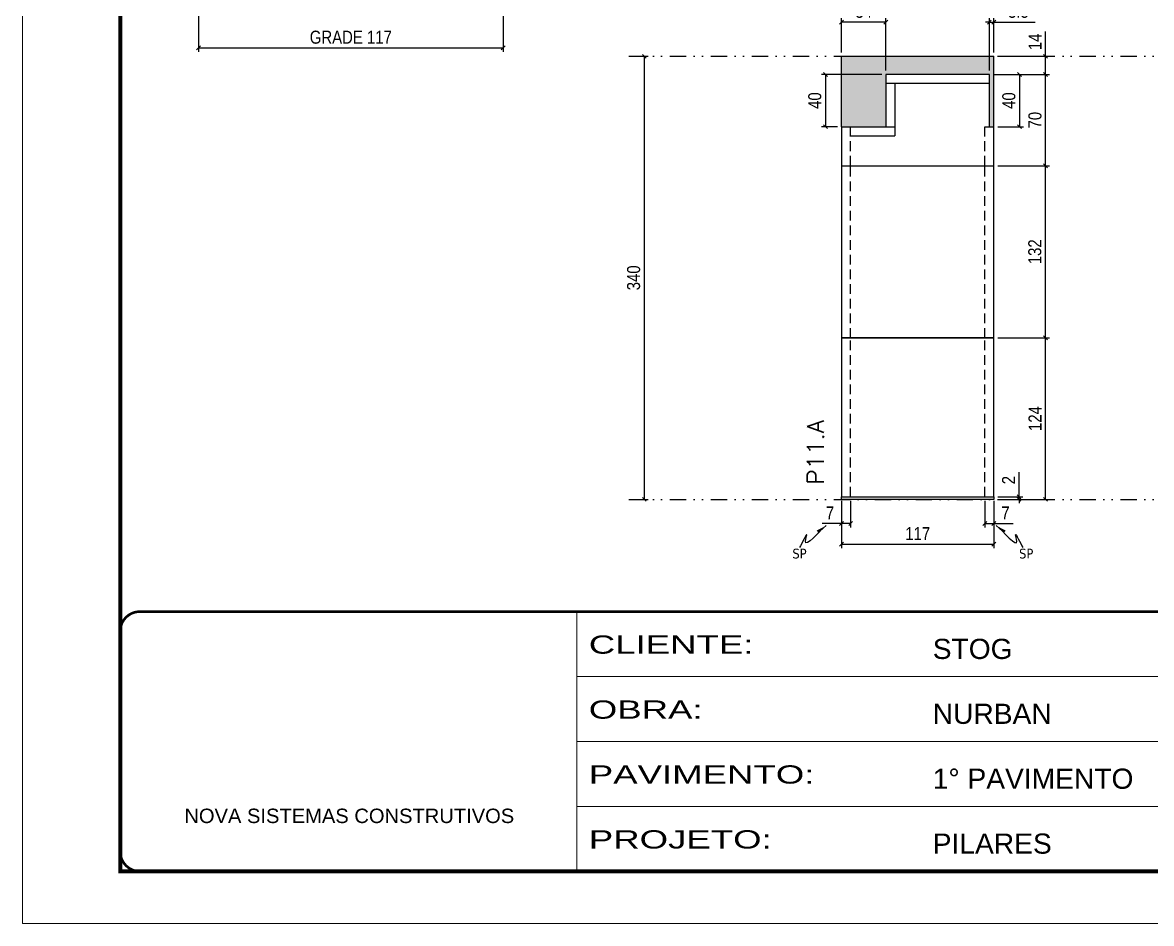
# Model space of a CAD drawing. Header units: millimetres. Extents: x 169816 to 178745, y 96537 to 113647.
# Drawn here: x 173000 to 173866, y 108023 to 108714 of the extents above; entities that cross this region are included whole.
import ezdxf

# ---------------------------------------------------------------- set-up
doc = ezdxf.new("R2010")
doc.units = ezdxf.units.MM
for name, pattern in [('CONTINUO', [0]), ('DASHED', [0.75, 0.5, -0.25]), ('DIVIDE2', [0.625, 0.25, -0.125, 0, -0.125, 0, -0.125]), ('HIDDEN', [0.375, 0.25, -0.125])]:
    doc.linetypes.add(name, pattern=pattern)
for name, color, linetype in [('COTA', 241, 'Continuous'), ('Cota Seção (2x)', 241, 'Continuous'), ('Nível', 160, 'Continuous'), ('Painéis', 200, 'Continuous'), ('SARR_2.2x7', 40, 'Continuous'), ('Sarrafo de Pressão', 42, 'HIDDEN'), ('texto', 7, 'Continuous')]:
    doc.layers.add(name, color=color, linetype=linetype)
for name, color, linetype, lineweight in [('Folhas', 255, 'Continuous', 9), ('SARRAFO DE PRESSAO', 251, 'DASHED', 9), ('Texto Seção', 7, 'Continuous', 15)]:
    doc.layers.add(name, color=color, linetype=linetype, lineweight=lineweight)
doc.styles.add('ARIAL', font='arial.ttf')
doc.styles.add('COTA TECNICA', font='techl___.ttf', dxfattribs={"height": 10})
doc.styles.add('COTA TECNICA 2X', font='techl___.ttf', dxfattribs={"height": 10})
doc.styles.add('COTA TECNICA-50', font='techl___.ttf', dxfattribs={"height": 10})
doc.styles.add('REGUA-120', font='ROMANS.shx', dxfattribs={"height": 15})
doc.styles.get("Standard").update_dxf_attribs({"font": 'arial.ttf'})
doc.styles.add('Tecnologia', font='')
doc.styles.get('Tecnologia').set_extended_font_data('Forgotten Futurist')
doc.dimstyles.new('COTA PAINEL-50', dxfattribs={"dimtxt": 10, "dimasz": 3, "dimexe": 3, "dimexo": 3, "dimgap": 3, "dimtad": 1, "dimdec": 1, "dimzin": 12, "dimdsep": 46, "dimtxsty": 'COTA TECNICA-50', "dimblk1": 'OBLIQUE', "dimblk2": 'OBLIQUE', "dimsah": 1, "dimcen": 0.9, "dimclrd": 4, "dimclre": 4, "dimclrt": 240, "dimadec": 1, "dimazin": 3, "dimtfac": 1, "dimtdec": 1, "dimtmove": 0, "dimatfit": 3, "dimfxl": 1, "dimtolj": 1, "dimtzin": 12, "dimarcsym": 0})
doc.dimstyles.new('PAINEL', dxfattribs={"dimtxt": 10, "dimasz": 3, "dimexe": 3, "dimexo": 3, "dimgap": 3, "dimtad": 1, "dimdec": 1, "dimzin": 12, "dimdsep": 46, "dimtxsty": 'COTA TECNICA', "dimblk1": 'OBLIQUE', "dimblk2": 'OBLIQUE', "dimsah": 1, "dimcen": 0.9, "dimclrd": 4, "dimclre": 4, "dimclrt": 240, "dimadec": 1, "dimazin": 3, "dimtfac": 1, "dimtdec": 1, "dimtmove": 0, "dimatfit": 3, "dimfxl": 1, "dimtolj": 1, "dimtzin": 12, "dimarcsym": 0})
doc.dimstyles.new('SECAO PILAR', dxfattribs={"dimtxt": 10, "dimasz": 3, "dimexe": 3, "dimexo": 3, "dimgap": 3, "dimtad": 1, "dimdec": 1, "dimlfac": 0.5, "dimzin": 12, "dimdsep": 46, "dimtxsty": 'COTA TECNICA 2X', "dimblk1": 'OBLIQUE', "dimblk2": 'OBLIQUE', "dimsah": 1, "dimcen": 0.9, "dimclrd": 256, "dimclre": 256, "dimclrt": 256, "dimadec": 1, "dimazin": 3, "dimtfac": 1, "dimtdec": 1, "dimtmove": 0, "dimatfit": 3, "dimfxl": 1, "dimtolj": 1, "dimtzin": 12, "dimarcsym": 0})
doc.dimstyles.get("Standard").update_dxf_attribs({"dimtxt": 0.18, "dimasz": 0.18, "dimexe": 0.18, "dimexo": 0.0625, "dimgap": 0.09, "dimtad": 0, "dimtih": 1, "dimtoh": 1, "dimdec": 4, "dimzin": 0, "dimdsep": 46, "dimtxsty": 'Standard', "dimcen": 0.09, "dimadec": 0, "dimazin": 0, "dimtfac": 1, "dimtdec": 4, "dimtofl": 0, "dimtmove": 0, "dimatfit": 3, "dimfxl": 1, "dimtolj": 1, "dimtzin": 0, "dimarcsym": 0})

# ---------------------------------------------------------------- blocks, each defined once
blk = doc.blocks.new('9999999999')
at = {"color": 30, "linetype": 'CONTINUO'}
for p, q in [((98564.56, 34230.21), (98564.56, 34429.45)), ((98564.56, 34379.64), (99583.98, 34379.64)), ((98564.56, 34329.83), (99487.98, 34329.83)), ((98564.56, 34280.02), (99487.98, 34280.02))]:
    blk.add_line(p, q, dxfattribs=at)
at = {"color": 30, "linetype": 'CONTINUO', "const_width": 2}
blk.add_lwpolyline([(99583.98, 34230.21), (99583.98, 34414.45, 0.414214), (99568.98, 34429.45), (98228.98, 34429.45, 0.414214), (98213.98, 34414.45), (98213.98, 34245.21, 0.414214), (98228.98, 34230.21), (99583.98, 34230.21)], format="xyb", dxfattribs=at)
at = {"layer": 'Folhas'}
blk.add_lwpolyline([(98138.98, 34190.21), (99623.98, 34190.21), (99623.98, 35240.21), (98138.98, 35240.21)], close=True, dxfattribs=at)
at = {"layer": 'Folhas', "color": 30, "const_width": 3}
blk.add_lwpolyline([(98213.98, 34230.21), (99583.98, 34230.21), (99583.98, 35200.21), (98213.98, 35200.21)], close=True, dxfattribs=at)
at = {"color": 7, "linetype": 'Continuous', "ltscale": 5, "style": 'ARIAL'}
for s, height, p in [('STOG', 15.483, (98837.68, 34393.13)), ('NURBAN', 15.483, (98837.68, 34343.32)), ('1° PAVIMENTO', 15.4829, (98837.68, 34293.51)), ('NOVA SISTEMAS CONSTRUTIVOS', 11.0592, (98263.19, 34267.21)), ('PILARES', 15.483, (98837.68, 34243.7))]:
    blk.add_text(s, height=height, dxfattribs=at).set_placement(p)
at = {"layer": 'Folhas', "color": 7, "style": 'Tecnologia', "width": 1.5}
for s, p in [('CLIENTE:', (98573.65, 34397.17)), ('OBRA:', (98573.65, 34347.31)), ('PAVIMENTO:', (98573.65, 34297.5)), ('PROJETO:', (98573.65, 34247.69))]:
    blk.add_text(s, height=14, dxfattribs=at).set_placement(p)
blk = doc.blocks.new('_Oblique')
at = {"color": 0, "linetype": 'ByBlock', "lineweight": -2}
blk.add_line((-0.5, -0.5), (0.5, 0.5), dxfattribs=at)
blk = doc.blocks.new('*D147')
at = {"layer": 'Cota Seção (2x)', "lineweight": -2, "transparency": 16777216}
for p, q in [((173134.5, 108760.71), (173134.5, 108691.71)), ((173368.5, 108760.71), (173368.5, 108691.71)), ((173134.5, 108694.71), (173368.5, 108694.71))]:
    blk.add_line(p, q, dxfattribs=at)
at = {"layer": 'Defpoints', "color": 0, "transparency": 16777216}
for p in [(173134.5, 108763.71), (173368.5, 108763.71), (173368.5, 108694.71)]:
    blk.add_point(p, dxfattribs=at)
at = {"layer": 'Cota Seção (2x)', "lineweight": -2, "transparency": 16777216, "xscale": 3, "yscale": 3, "zscale": 3, "rotation": 180}
blk.add_blockref('_Oblique', (173134.5, 108694.71), dxfattribs=at)
at = {"layer": 'Cota Seção (2x)', "lineweight": -2, "transparency": 16777216, "xscale": 3, "yscale": 3, "zscale": 3}
blk.add_blockref('_Oblique', (173368.5, 108694.71), dxfattribs=at)
at = {"layer": 'Cota Seção (2x)', "transparency": 16777216, "insert": (173251.5, 108702.81), "char_height": 10, "attachment_point": 5, "style": 'COTA TECNICA 2X'}
blk.add_mtext('\\A1;GRADE 117', dxfattribs=at)
blk = doc.blocks.new('*D440')
at = {"layer": 'COTA', "color": 4, "lineweight": -2, "transparency": 16777216}
for p, q in [((173467.99, 108688.21), (173479.84, 108688.21)), ((173476.84, 108348.21), (173476.84, 108688.21)), ((173467.99, 108348.21), (173479.84, 108348.21))]:
    blk.add_line(p, q, dxfattribs=at)
at = {"layer": 'Defpoints', "color": 0, "transparency": 16777216}
for p in [(173464.99, 108688.21), (173476.84, 108688.21), (173464.99, 108348.21)]:
    blk.add_point(p, dxfattribs=at)
at = {"layer": 'COTA', "color": 4, "lineweight": -2, "transparency": 16777216, "xscale": 3, "yscale": 3, "zscale": 3}
for p, rotation in [((173476.84, 108688.21), 90), ((173476.84, 108348.21), 270)]:
    blk.add_blockref('_Oblique', p, dxfattribs=dict(at, rotation=rotation))
at = {"layer": 'COTA', "color": 240, "transparency": 16777216, "insert": (173468.63, 108518.21), "char_height": 10, "attachment_point": 5, "rotation": 90, "style": 'COTA TECNICA-50'}
blk.add_mtext('\\A1;340', dxfattribs=at)
blk = doc.blocks.new('*D444')
at = {"layer": 'COTA', "color": 4, "lineweight": -2, "transparency": 16777216}
for p, q in [((173628.19, 108347.21), (173628.19, 108310.85)), ((173745.19, 108347.21), (173745.19, 108310.85)), ((173628.19, 108313.85), (173745.19, 108313.85))]:
    blk.add_line(p, q, dxfattribs=at)
at = {"layer": 'Defpoints', "color": 0, "transparency": 16777216}
for p in [(173628.19, 108350.21), (173745.19, 108350.21), (173745.19, 108313.85)]:
    blk.add_point(p, dxfattribs=at)
at = {"layer": 'COTA', "color": 4, "lineweight": -2, "transparency": 16777216, "xscale": 3, "yscale": 3, "zscale": 3, "rotation": 180}
blk.add_blockref('_Oblique', (173628.19, 108313.85), dxfattribs=at)
at = {"layer": 'COTA', "color": 4, "lineweight": -2, "transparency": 16777216, "xscale": 3, "yscale": 3, "zscale": 3}
blk.add_blockref('_Oblique', (173745.19, 108313.85), dxfattribs=at)
at = {"layer": 'COTA', "color": 240, "transparency": 16777216, "insert": (173686.69, 108321.93), "char_height": 10, "attachment_point": 5, "style": 'COTA TECNICA'}
blk.add_mtext('\\A1;117', dxfattribs=at)
blk = doc.blocks.new('*D445')
at = {"layer": 'COTA', "color": 4, "lineweight": -2, "transparency": 16777216}
for p, q in [((173628.19, 108345.21), (173628.19, 108326.7)), ((173635.19, 108347.21), (173635.19, 108326.7)), ((173628.19, 108329.7), (173613.46, 108329.7)), ((173635.19, 108329.7), (173628.19, 108329.7))]:
    blk.add_line(p, q, dxfattribs=at)
at = {"layer": 'Defpoints', "color": 0, "transparency": 16777216}
for p in [(173635.19, 108350.21), (173628.19, 108348.21), (173628.19, 108329.7)]:
    blk.add_point(p, dxfattribs=at)
at = {"layer": 'COTA', "color": 4, "lineweight": -2, "transparency": 16777216, "xscale": 3, "yscale": 3, "zscale": 3, "rotation": 180}
blk.add_blockref('_Oblique', (173628.19, 108329.7), dxfattribs=at)
at = {"layer": 'COTA', "color": 4, "lineweight": -2, "transparency": 16777216, "xscale": 3, "yscale": 3, "zscale": 3}
blk.add_blockref('_Oblique', (173635.19, 108329.7), dxfattribs=at)
at = {"layer": 'COTA', "color": 240, "transparency": 16777216, "insert": (173619.32, 108337.78), "char_height": 10, "attachment_point": 5, "style": 'COTA TECNICA-50'}
blk.add_mtext('\\A1;7', dxfattribs=at)
blk = doc.blocks.new('*D446')
at = {"layer": 'COTA', "color": 4, "lineweight": -2, "transparency": 16777216}
for p, q in [((173738.19, 108347.21), (173738.19, 108326.7)), ((173745.19, 108345.21), (173745.19, 108326.7)), ((173738.19, 108329.7), (173745.19, 108329.7)), ((173745.19, 108329.7), (173759.92, 108329.7))]:
    blk.add_line(p, q, dxfattribs=at)
at = {"layer": 'Defpoints', "color": 0, "transparency": 16777216}
for p in [(173738.19, 108350.21), (173745.19, 108348.21), (173745.19, 108329.7)]:
    blk.add_point(p, dxfattribs=at)
at = {"layer": 'COTA', "color": 4, "lineweight": -2, "transparency": 16777216, "xscale": 3, "yscale": 3, "zscale": 3, "rotation": 180}
blk.add_blockref('_Oblique', (173738.19, 108329.7), dxfattribs=at)
at = {"layer": 'COTA', "color": 4, "lineweight": -2, "transparency": 16777216, "xscale": 3, "yscale": 3, "zscale": 3}
blk.add_blockref('_Oblique', (173745.19, 108329.7), dxfattribs=at)
at = {"layer": 'COTA', "color": 240, "transparency": 16777216, "insert": (173754.05, 108337.78), "char_height": 10, "attachment_point": 5, "style": 'COTA TECNICA-50'}
blk.add_mtext('\\A1;7', dxfattribs=at)
blk = doc.blocks.new('*D447')
at = {"layer": 'COTA', "color": 4, "linetype": 'ByBlock', "lineweight": -2, "transparency": 16777216}
for p, q in [((173748.19, 108472.21), (173787.83, 108472.21)), ((173784.83, 108348.21), (173784.83, 108472.21)), ((173748.19, 108348.21), (173787.83, 108348.21))]:
    blk.add_line(p, q, dxfattribs=at)
at = {"layer": 'Defpoints', "color": 0, "linetype": 'ByBlock', "transparency": 16777216}
for p in [(173745.19, 108472.21), (173784.83, 108472.21), (173745.19, 108348.21)]:
    blk.add_point(p, dxfattribs=at)
at = {"layer": 'COTA', "color": 4, "linetype": 'ByBlock', "lineweight": -2, "transparency": 16777216, "xscale": 3, "yscale": 3, "zscale": 3}
for p, rotation in [((173784.83, 108472.21), 90), ((173784.83, 108348.21), 270)]:
    blk.add_blockref('_Oblique', p, dxfattribs=dict(at, rotation=rotation))
at = {"layer": 'COTA', "color": 240, "linetype": 'ByBlock', "transparency": 16777216, "insert": (173776.76, 108410.21), "char_height": 10, "attachment_point": 5, "rotation": 90, "style": 'COTA TECNICA'}
blk.add_mtext('\\A1;124', dxfattribs=at)
blk = doc.blocks.new('*D448')
at = {"layer": 'COTA', "color": 4, "lineweight": -2, "transparency": 16777216}
for p, q in [((173764.45, 108350.21), (173764.45, 108369.02)), ((173748.19, 108350.21), (173767.45, 108350.21)), ((173764.45, 108348.21), (173764.45, 108350.21)), ((173748.19, 108348.21), (173767.45, 108348.21)), ((173764.45, 108348.21), (173764.45, 108345.21))]:
    blk.add_line(p, q, dxfattribs=at)
at = {"layer": 'Defpoints', "color": 0, "transparency": 16777216}
for p in [(173745.19, 108350.21), (173745.19, 108348.21), (173764.45, 108348.21)]:
    blk.add_point(p, dxfattribs=at)
at = {"layer": 'COTA', "color": 4, "lineweight": -2, "transparency": 16777216, "xscale": 3, "yscale": 3, "zscale": 3}
for p, rotation in [((173764.45, 108350.21), 270), ((173764.45, 108348.21), 90)]:
    blk.add_blockref('_Oblique', p, dxfattribs=dict(at, rotation=rotation))
at = {"layer": 'COTA', "color": 240, "transparency": 16777216, "insert": (173756.45, 108362.96), "char_height": 10, "attachment_point": 5, "rotation": 90, "style": 'COTA TECNICA-50'}
blk.add_mtext('\\A1;2', dxfattribs=at)
blk = doc.blocks.new('*D449')
at = {"layer": 'COTA', "color": 4, "linetype": 'ByBlock', "lineweight": -2, "transparency": 16777216}
for p, q in [((173748.19, 108472.21), (173787.83, 108472.21)), ((173784.83, 108348.21), (173784.83, 108472.21)), ((173748.19, 108348.21), (173787.83, 108348.21))]:
    blk.add_line(p, q, dxfattribs=at)
at = {"layer": 'Defpoints', "color": 0, "linetype": 'ByBlock', "transparency": 16777216}
for p in [(173745.19, 108472.21), (173784.83, 108472.21), (173745.19, 108348.21)]:
    blk.add_point(p, dxfattribs=at)
at = {"layer": 'COTA', "color": 4, "linetype": 'ByBlock', "lineweight": -2, "transparency": 16777216, "xscale": 3, "yscale": 3, "zscale": 3}
for p, rotation in [((173784.83, 108472.21), 90), ((173784.83, 108348.21), 270)]:
    blk.add_blockref('_Oblique', p, dxfattribs=dict(at, rotation=rotation))
at = {"layer": 'COTA', "color": 240, "linetype": 'ByBlock', "transparency": 16777216, "insert": (173776.76, 108410.21), "char_height": 10, "attachment_point": 5, "rotation": 90, "style": 'COTA TECNICA'}
blk.add_mtext('\\A1;124', dxfattribs=at)
blk = doc.blocks.new('*D450')
at = {"layer": 'COTA', "color": 4, "lineweight": -2, "transparency": 16777216}
for p, q in [((173744.69, 108674.21), (173787.83, 108674.21)), ((173784.83, 108604.21), (173784.83, 108674.21)), ((173748.19, 108604.21), (173787.83, 108604.21))]:
    blk.add_line(p, q, dxfattribs=at)
at = {"layer": 'Defpoints', "color": 0, "transparency": 16777216}
for p in [(173741.69, 108674.21), (173784.83, 108674.21), (173745.19, 108604.21)]:
    blk.add_point(p, dxfattribs=at)
at = {"layer": 'COTA', "color": 4, "lineweight": -2, "transparency": 16777216, "xscale": 3, "yscale": 3, "zscale": 3}
for p, rotation in [((173784.83, 108674.21), 90), ((173784.83, 108604.21), 270)]:
    blk.add_blockref('_Oblique', p, dxfattribs=dict(at, rotation=rotation))
at = {"layer": 'COTA', "color": 240, "transparency": 16777216, "insert": (173776.73, 108639.21), "char_height": 10, "attachment_point": 5, "rotation": 90, "style": 'COTA TECNICA-50'}
blk.add_mtext('\\A1;70', dxfattribs=at)
blk = doc.blocks.new('*D451')
at = {"layer": 'COTA', "color": 4, "lineweight": -2, "transparency": 16777216}
for p, q in [((173784.83, 108688.21), (173784.83, 108707.33)), ((173748.19, 108688.21), (173787.83, 108688.21)), ((173784.83, 108674.21), (173784.83, 108688.21)), ((173744.69, 108674.21), (173787.83, 108674.21))]:
    blk.add_line(p, q, dxfattribs=at)
at = {"layer": 'Defpoints', "color": 0, "transparency": 16777216}
for p in [(173745.19, 108688.21), (173784.83, 108688.21), (173741.69, 108674.21)]:
    blk.add_point(p, dxfattribs=at)
at = {"layer": 'COTA', "color": 4, "lineweight": -2, "transparency": 16777216, "xscale": 3, "yscale": 3, "zscale": 3}
for p, rotation in [((173784.83, 108688.21), 90), ((173784.83, 108674.21), 270)]:
    blk.add_blockref('_Oblique', p, dxfattribs=dict(at, rotation=rotation))
at = {"layer": 'COTA', "color": 240, "transparency": 16777216, "insert": (173776.76, 108699.27), "char_height": 10, "attachment_point": 5, "rotation": 90, "style": 'COTA TECNICA-50'}
blk.add_mtext('\\A1;14', dxfattribs=at)
blk = doc.blocks.new('*D452')
at = {"layer": 'COTA', "color": 4, "lineweight": -2, "transparency": 16777216}
for p, q in [((173748.19, 108604.21), (173787.83, 108604.21)), ((173784.83, 108472.21), (173784.83, 108604.21)), ((173748.19, 108472.21), (173787.83, 108472.21))]:
    blk.add_line(p, q, dxfattribs=at)
at = {"layer": 'Defpoints', "color": 0, "transparency": 16777216}
for p in [(173745.19, 108604.21), (173784.83, 108604.21), (173745.19, 108472.21)]:
    blk.add_point(p, dxfattribs=at)
at = {"layer": 'COTA', "color": 4, "lineweight": -2, "transparency": 16777216, "xscale": 3, "yscale": 3, "zscale": 3}
for p, rotation in [((173784.83, 108604.21), 90), ((173784.83, 108472.21), 270)]:
    blk.add_blockref('_Oblique', p, dxfattribs=dict(at, rotation=rotation))
at = {"layer": 'COTA', "color": 240, "transparency": 16777216, "insert": (173776.61, 108538.21), "char_height": 10, "attachment_point": 5, "rotation": 90, "style": 'COTA TECNICA-50'}
blk.add_mtext('\\A1;132', dxfattribs=at)
blk = doc.blocks.new('*D453')
at = {"layer": 'COTA', "color": 4, "lineweight": -2, "transparency": 16777216}
for p, q in [((173744.69, 108674.21), (173767.78, 108674.21)), ((173764.78, 108674.21), (173764.78, 108634.21)), ((173748.19, 108634.21), (173767.78, 108634.21))]:
    blk.add_line(p, q, dxfattribs=at)
at = {"layer": 'Defpoints', "color": 0, "transparency": 16777216}
for p in [(173741.69, 108674.21), (173745.19, 108634.21), (173764.78, 108634.21)]:
    blk.add_point(p, dxfattribs=at)
at = {"layer": 'COTA', "color": 4, "lineweight": -2, "transparency": 16777216, "xscale": 3, "yscale": 3, "zscale": 3}
for p, rotation in [((173764.78, 108674.21), 90), ((173764.78, 108634.21), 270)]:
    blk.add_blockref('_Oblique', p, dxfattribs=dict(at, rotation=rotation))
at = {"layer": 'COTA', "color": 240, "transparency": 16777216, "insert": (173756.68, 108654.21), "char_height": 10, "attachment_point": 5, "rotation": 90, "style": 'COTA TECNICA'}
blk.add_mtext('\\A1;40', dxfattribs=at)
blk = doc.blocks.new('*D454')
at = {"layer": 'COTA', "color": 4, "lineweight": -2, "transparency": 16777216}
for p, q in [((173659.19, 108674.21), (173612.83, 108674.21)), ((173615.83, 108674.21), (173615.83, 108634.21)), ((173625.19, 108634.21), (173612.83, 108634.21))]:
    blk.add_line(p, q, dxfattribs=at)
at = {"layer": 'Defpoints', "color": 0, "transparency": 16777216}
for p in [(173662.19, 108674.21), (173615.83, 108634.21), (173628.19, 108634.21)]:
    blk.add_point(p, dxfattribs=at)
at = {"layer": 'COTA', "color": 4, "lineweight": -2, "transparency": 16777216, "xscale": 3, "yscale": 3, "zscale": 3}
for p, rotation in [((173615.83, 108674.21), 90), ((173615.83, 108634.21), 270)]:
    blk.add_blockref('_Oblique', p, dxfattribs=dict(at, rotation=rotation))
at = {"layer": 'COTA', "color": 240, "transparency": 16777216, "insert": (173607.73, 108654.21), "char_height": 10, "attachment_point": 5, "rotation": 90, "style": 'COTA TECNICA'}
blk.add_mtext('\\A1;40', dxfattribs=at)
blk = doc.blocks.new('*D455')
at = {"layer": 'COTA', "color": 4, "lineweight": -2, "transparency": 16777216}
for p, q in [((173628.19, 108691.21), (173628.19, 108717.46)), ((173662.19, 108714.46), (173628.19, 108714.46)), ((173662.19, 108677.21), (173662.19, 108717.46))]:
    blk.add_line(p, q, dxfattribs=at)
at = {"layer": 'Defpoints', "color": 0, "transparency": 16777216}
for p in [(173628.19, 108714.46), (173628.19, 108688.21), (173662.19, 108674.21)]:
    blk.add_point(p, dxfattribs=at)
at = {"layer": 'COTA', "color": 4, "lineweight": -2, "transparency": 16777216, "xscale": 3, "yscale": 3, "zscale": 3, "rotation": 180}
blk.add_blockref('_Oblique', (173628.19, 108714.46), dxfattribs=at)
at = {"layer": 'COTA', "color": 4, "lineweight": -2, "transparency": 16777216, "xscale": 3, "yscale": 3, "zscale": 3}
blk.add_blockref('_Oblique', (173662.19, 108714.46), dxfattribs=at)
at = {"layer": 'COTA', "color": 240, "transparency": 16777216, "insert": (173645.19, 108722.68), "char_height": 10, "attachment_point": 5, "style": 'COTA TECNICA'}
blk.add_mtext('\\A1;34', dxfattribs=at)
blk = doc.blocks.new('*D456')
at = {"layer": 'COTA', "color": 4, "lineweight": -2, "transparency": 16777216}
for p, q in [((173741.69, 108714.46), (173738.69, 108714.46)), ((173741.69, 108677.21), (173741.69, 108717.46)), ((173741.69, 108714.46), (173745.19, 108714.46)), ((173745.19, 108691.21), (173745.19, 108717.46)), ((173745.19, 108714.46), (173776.79, 108714.46))]:
    blk.add_line(p, q, dxfattribs=at)
at = {"layer": 'Defpoints', "color": 0, "transparency": 16777216}
for p in [(173745.19, 108714.46), (173745.19, 108688.21), (173741.69, 108674.21)]:
    blk.add_point(p, dxfattribs=at)
at = {"layer": 'COTA', "color": 4, "lineweight": -2, "transparency": 16777216, "xscale": 3, "yscale": 3, "zscale": 3}
blk.add_blockref('_Oblique', (173741.69, 108714.46), dxfattribs=at)
at = {"layer": 'COTA', "color": 4, "lineweight": -2, "transparency": 16777216, "xscale": 3, "yscale": 3, "zscale": 3, "rotation": 180}
blk.add_blockref('_Oblique', (173745.19, 108714.46), dxfattribs=at)
at = {"layer": 'COTA', "color": 240, "transparency": 16777216, "insert": (173763.99, 108722.68), "char_height": 10, "attachment_point": 5, "style": 'COTA TECNICA'}
blk.add_mtext('\\A1;3.5', dxfattribs=at)

msp = doc.modelspace()

# ---------------------------------------------------------------- hatches: boundary and pattern name
at = {"layer": 'COTA', "linetype": 'ByBlock'}
h = msp.add_hatch(dxfattribs=at)
h.set_pattern_fill('AR-CONC', color=256, scale=0.03)
h.set_pattern_definition([(50, (1291.726, -2297.15), (5.46554007, -0.47817257), [0.5715, -6.2865]), (355, (1291.726, -2297.15), (-1.05730264, 5.73170536), [0.4572, -5.02921753]), (100.4514447, (1292.1813, -2297.19), (4.40823741, 5.25353256), [0.48570026, -5.34270734]), (46.1842, (1291.726, -2295.626), (8.13237123, -1.26126984), [0.85725, -9.42975]), (96.6355576, (1292.4035, -2295.731), (7.12212402, 7.42278374), [0.7285507, -8.01406824]), (351.184151, (1291.726, -2295.626), (7.12212402, 7.42278374), [0.685799, -7.54379196]), (21, (1292.488, -2296.007), (4.54843174, -3.06795595), [0.5715, -6.2865]), (326, (1292.488, -2296.007), (1.85406085, 5.52563898), [0.4572, -5.0292]), (71.451445, (1292.867, -2296.263), (6.40249258, 2.45768307), [0.48570026, -5.34269813]), (37.5, (1291.7258, -2297.1502), (0.092658098, 2.536651166), [0, -4.96824, 0, -5.1054, 0, -5.04825]), (7.5, (1291.7258, -2297.1502), (2.004589875, 3.005417245), [0, -2.91084, 0, -4.85394, 0, -1.92405]), (327.5, (1290.0266, -2297.1502), (4.067717855, -0.17186232), [0, -1.905, 0, -5.9436, 0, -7.8867]), (317.5, (1289.2646, -2297.1502), (4.44387544, 0.76279473), [0, -2.4765, 0, -3.94716, 0, -5.6007])])
h.paths.add_polyline_path([(173745.19, 108634.21), (173745.19, 108688.21), (173628.19, 108688.21), (173628.19, 108634.21), (173662.19, 108634.21), (173662.19, 108674.21), (173741.69, 108674.21), (173741.69, 108634.21)])

# ---------------------------------------------------------------- linework, layer by layer
for p, q in [((173628.19, 108634.21), (173628.19, 108688.21)), ((173628.19, 108688.21), (173745.19, 108688.21)), ((173745.19, 108634.21), (173745.19, 108688.21))]:
    msp.add_line(p, q, dxfattribs=at)
at = {"layer": 'Nível', "color": 4, "linetype": 'DIVIDE2', "ltscale": 50}
for p, q in [((173464.99, 108688.21), (174444.52, 108688.21)), ((173464.99, 108348.21), (174444.52, 108348.21))]:
    msp.add_line(p, q, dxfattribs=at)
at = {"layer": 'Painéis'}
for p, q in [((173741.69, 108674.21), (173662.19, 108674.21)), ((173662.19, 108674.21), (173662.19, 108634.21)), ((173741.69, 108634.21), (173741.69, 108674.21)), ((173628.19, 108634.21), (173662.19, 108634.21)), ((173628.19, 108634.21), (173628.19, 108604.21)), ((173741.69, 108634.21), (173745.19, 108634.21)), ((173745.19, 108604.21), (173745.19, 108634.21)), ((173628.19, 108604.21), (173628.19, 108472.21)), ((173628.19, 108604.21), (173745.19, 108604.21)), ((173745.19, 108472.21), (173745.19, 108604.21)), ((173745.19, 108472.21), (173628.19, 108472.21)), ((173628.19, 108472.21), (173628.19, 108350.21)), ((173628.19, 108472.21), (173745.19, 108472.21)), ((173745.19, 108350.21), (173745.19, 108472.21)), ((173628.19, 108350.21), (173745.19, 108350.21))]:
    msp.add_line(p, q, dxfattribs=at)
msp.add_lwpolyline([(173745.19, 108348.21), (173628.19, 108348.21), (173628.19, 108350.21), (173745.19, 108350.21)], close=True, dxfattribs=at)
at = {"layer": 'SARR_2.2x7'}
for p, q in [((173741.69, 108667.21), (173662.19, 108667.21)), ((173669.19, 108667.21), (173669.19, 108634.21)), ((173662.19, 108634.21), (173669.19, 108634.21)), ((173669.19, 108634.21), (173669.19, 108627.21)), ((173635.19, 108627.21), (173669.19, 108627.21))]:
    msp.add_line(p, q, dxfattribs=at)
at = {"layer": 'Sarrafo de Pressão', "ltscale": 30}
for p, q in [((173631.69, 108634.21), (173635.19, 108634.21)), ((173635.19, 108604.21), (173635.19, 108634.21)), ((173738.19, 108604.21), (173738.19, 108634.21)), ((173738.19, 108634.21), (173741.69, 108634.21)), ((173635.19, 108472.21), (173635.19, 108604.21)), ((173738.19, 108472.21), (173738.19, 108604.21)), ((173635.19, 108350.21), (173635.19, 108472.21)), ((173738.19, 108350.21), (173738.19, 108472.21))]:
    msp.add_line(p, q, dxfattribs=at)

# ---------------------------------------------------------------- block references
at = {"layer": 'SARRAFO DE PRESSAO', "color": 6, "linetype": 'ByBlock'}
msp.add_blockref('9999999999', (74860.54, 73832.6), dxfattribs=at)

# ---------------------------------------------------------------- texts
at = {"layer": 'texto', "color": 0, "char_height": 7.5, "attachment_point": 5}
for insert in [(173595.94, 108306.54), (173769.96, 108306.54)]:
    msp.add_mtext('{\\fTahoma|b0|i0|c0|p34;\\C4;SP}', dxfattribs=dict(at, insert=insert))
at = {"layer": 'Texto Seção', "insert": (173614.72, 108359.46), "char_height": 13, "width": 285.3299, "attachment_point": 7, "rotation": 90, "style": 'REGUA-120'}
msp.add_mtext('P11.A', dxfattribs=at)

# ---------------------------------------------------------------- dimensions: what is measured, and where the dimension line sits
at = {"layer": 'COTA'}
for base, p1, p2, dimstyle, picture, middle in [((173628.19, 108714.46), (173662.19, 108674.21), (173628.19, 108688.21), 'PAINEL', '*D455', (173645.19, 108722.68)), ((173745.19, 108714.46), (173741.69, 108674.21), (173745.19, 108688.21), 'PAINEL', '*D456', (173763.99, 108722.68)), ((173745.19, 108329.7), (173738.19, 108350.21), (173745.19, 108348.21), 'COTA PAINEL-50', '*D446', (173754.05, 108337.78))]:
    dim = msp.add_linear_dim(base=base, p1=p1, p2=p2, dimstyle=dimstyle, dxfattribs=at)
    dim.commit()
    dim.dimension.update_dxf_attribs({"geometry": picture, "text_midpoint": middle})
for base, p1, p2, angle, dimstyle, picture, middle in [((173784.83, 108688.21), (173741.69, 108674.21), (173745.19, 108688.21), 90, 'COTA PAINEL-50', '*D451', (173776.76, 108699.27)), ((173476.84, 108688.21), (173464.99, 108348.21), (173464.99, 108688.21), 90, 'COTA PAINEL-50', '*D440', (173468.63, 108518.21)), ((173615.83, 108634.21), (173662.19, 108674.21), (173628.19, 108634.21), 90, 'PAINEL', '*D454', (173607.73, 108654.21)), ((173784.83, 108674.21), (173745.19, 108604.21), (173741.69, 108674.21), 90, 'COTA PAINEL-50', '*D450', (173776.73, 108639.21)), ((173764.78, 108634.21), (173741.69, 108674.21), (173745.19, 108634.21), 90, 'PAINEL', '*D453', (173756.68, 108654.21)), ((173784.83, 108604.21), (173745.19, 108472.21), (173745.19, 108604.21), 90, 'COTA PAINEL-50', '*D452', (173776.61, 108538.21)), ((173628.19, 108329.7), (173635.19, 108350.21), (173628.19, 108348.21), 180, 'COTA PAINEL-50', '*D445', (173619.32, 108337.78))]:
    dim = msp.add_linear_dim(base=base, p1=p1, p2=p2, angle=angle, dimstyle=dimstyle, dxfattribs=at)
    dim.commit()
    dim.dimension.update_dxf_attribs({"geometry": picture, "text_midpoint": middle})
at = {"layer": 'COTA', "linetype": 'ByBlock'}
for picture in ['*D447', '*D449']:
    dim = msp.add_aligned_dim(p1=(173745.19, 108348.21), p2=(173745.19, 108472.21), distance=-39.64, dimstyle='PAINEL', dxfattribs=at)
    dim.commit()
    dim.dimension.update_dxf_attribs({"geometry": picture, "text_midpoint": (173776.76, 108410.21)})
at = {"layer": 'COTA'}
dim = msp.add_linear_dim(base=(173764.45, 108348.21), p1=(173745.19, 108350.21), p2=(173745.19, 108348.21), angle=90, dimstyle='COTA PAINEL-50', dxfattribs=at)
dim.commit()
dim.dimension.update_dxf_attribs({"geometry": '*D448', "text_midpoint": (173764.45, 108362.96), "dimtype": 160})
dim = msp.add_linear_dim(base=(173745.19, 108313.85), p1=(173628.19, 108350.21), p2=(173745.19, 108350.21), dimstyle='PAINEL', override={"dimarcsym": 2}, dxfattribs=at)
dim.commit()
dim.dimension.update_dxf_attribs({"geometry": '*D444', "text_midpoint": (173686.69, 108321.93)})
at = {"layer": 'Cota Seção (2x)', "color": 241}
dim = msp.add_linear_dim(base=(173368.5, 108694.71), p1=(173134.5, 108763.71), p2=(173368.5, 108763.71), text='GRADE <>', dimstyle='SECAO PILAR', dxfattribs=at)
dim.commit()
dim.dimension.update_dxf_attribs({"geometry": '*D147', "text_midpoint": (173251.5, 108702.81)})

# ---------------------------------------------------------------- leaders
at = {"layer": 'COTA', "path_type": 1}
for points in [[(173616.36, 108328.03), (173600.57, 108316.2), (173601.5, 108321.01), (173595.95, 108311.22)], [(173747.02, 108328.03), (173762.8, 108316.2), (173761.88, 108321.01), (173767.43, 108311.22)]]:
    msp.add_leader(points, dimstyle='Standard', override={"dimasz": 8}, dxfattribs=at)

doc.saveas('drawing.dxf')
